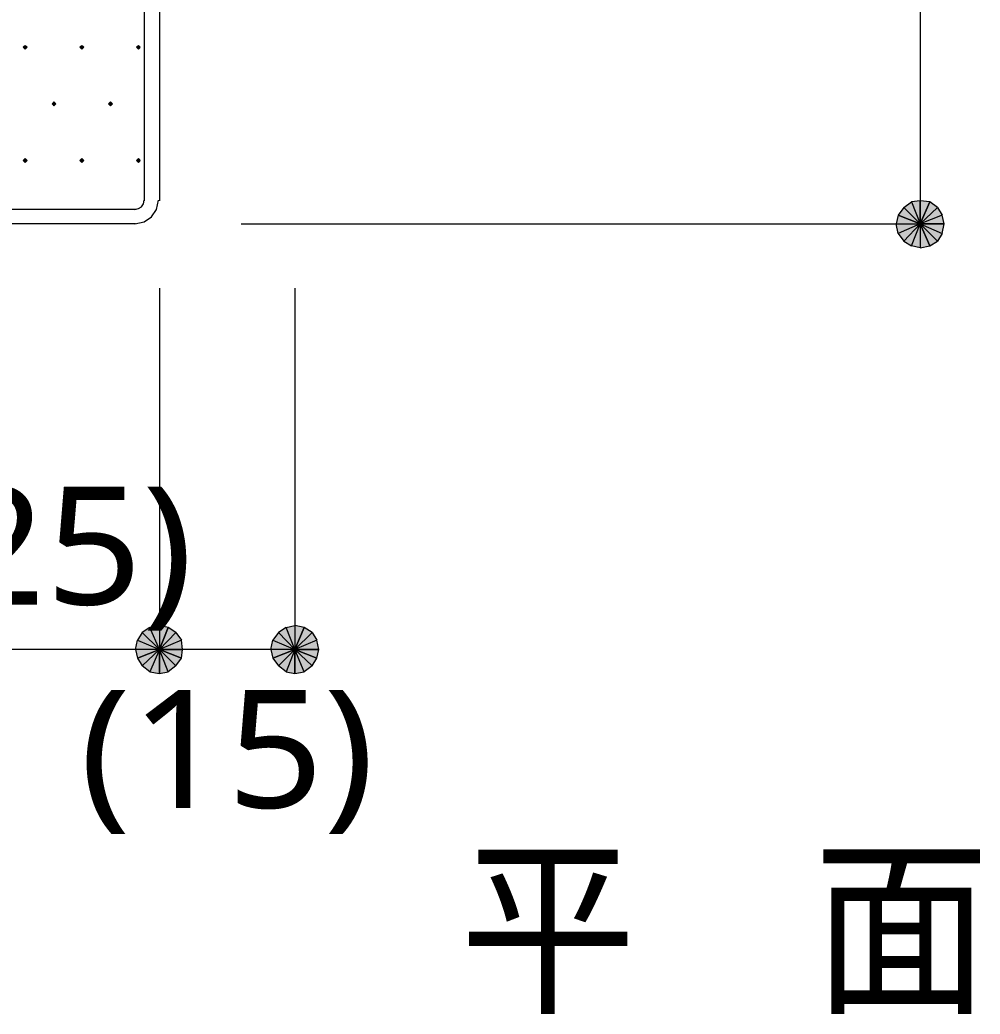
# Model space of a CAD drawing. Header units: millimetres. Extents: x 0 to 420, y 0 to 297.
# Drawn here: x 258.18 to 279.37, y 207.39 to 229.33 of the extents above; entities that cross this region are included whole.
import ezdxf
from ezdxf.enums import TextEntityAlignment as Align

# ---------------------------------------------------------------- set-up
doc = ezdxf.new("R2010")
doc.units = ezdxf.units.MM
doc.styles.add('kst32b', font='NotoSansJP-Variable.ttf')

msp = doc.modelspace()

# ---------------------------------------------------------------- hatches: boundary and pattern name
for points in [[(258.297, 228.769), (258.276, 228.748), (258.254, 228.727), (258.276, 228.706), (258.297, 228.685), (258.318, 228.706), (258.339, 228.727), (258.318, 228.748), (258.297, 228.769)], [(259.546, 228.769), (259.525, 228.748), (259.503, 228.727), (259.525, 228.706), (259.546, 228.685), (259.567, 228.706), (259.588, 228.727), (259.567, 228.748), (259.546, 228.769)], [(260.795, 228.769), (260.773, 228.748), (260.752, 228.727), (260.773, 228.706), (260.795, 228.685), (260.816, 228.706), (260.837, 228.727), (260.816, 228.748), (260.795, 228.769)], [(258.932, 227.521), (258.911, 227.499), (258.889, 227.478), (258.911, 227.457), (258.932, 227.436), (258.953, 227.457), (258.974, 227.478), (258.953, 227.499), (258.932, 227.521)], [(260.181, 227.521), (260.16, 227.499), (260.138, 227.478), (260.16, 227.457), (260.181, 227.436), (260.202, 227.457), (260.223, 227.478), (260.202, 227.499), (260.181, 227.521)], [(258.297, 226.272), (258.276, 226.25), (258.254, 226.229), (258.276, 226.208), (258.297, 226.187), (258.318, 226.208), (258.339, 226.229), (258.318, 226.25), (258.297, 226.272)], [(259.546, 226.272), (259.525, 226.25), (259.503, 226.229), (259.525, 226.208), (259.546, 226.187), (259.567, 226.208), (259.588, 226.229), (259.567, 226.25), (259.546, 226.272)], [(260.795, 226.272), (260.773, 226.25), (260.752, 226.229), (260.773, 226.208), (260.795, 226.187), (260.816, 226.208), (260.837, 226.229), (260.816, 226.25), (260.795, 226.272)], [(278.257, 225.319), (278.045, 225.34), (278.045, 224.832), (278.257, 225.319)], [(261.747, 215.244), (261.768, 215.434), (261.26, 215.434), (261.747, 215.244)], [(264.732, 215.244), (264.774, 215.434), (264.245, 215.434), (264.732, 215.244)]]:
    msp.add_hatch(color=7).paths.add_polyline_path(points)
h = msp.add_hatch(color=7)
h.paths.add_polyline_path([(278.045, 225.34), (277.855, 225.319), (278.045, 224.832), (278.045, 225.34)])
h.paths.add_polyline_path([(277.855, 225.319), (278.045, 224.832), (277.686, 225.192), (277.855, 225.319)])
h.paths.add_polyline_path([(278.045, 224.832), (277.686, 225.192), (277.559, 225.023), (278.045, 224.832)])
h = msp.add_hatch(color=7)
h.paths.add_polyline_path([(278.575, 224.832), (278.532, 225.023), (278.045, 224.832), (278.575, 224.832)])
h.paths.add_polyline_path([(278.532, 225.023), (278.045, 224.832), (278.426, 225.192), (278.532, 225.023)])
h.paths.add_polyline_path([(278.045, 224.832), (278.426, 225.192), (278.257, 225.319), (278.045, 224.832)])
h = msp.add_hatch(color=7)
h.paths.add_polyline_path([(277.559, 225.023), (277.516, 224.832), (278.045, 224.832), (277.559, 225.023)])
h.paths.add_polyline_path([(277.516, 224.832), (278.045, 224.832), (277.559, 224.621), (277.516, 224.832)])
h.paths.add_polyline_path([(278.045, 224.832), (277.559, 224.621), (277.686, 224.451), (278.045, 224.832)])
h = msp.add_hatch(color=7)
h.paths.add_polyline_path([(277.686, 224.451), (277.855, 224.346), (278.045, 224.832), (277.686, 224.451)])
h.paths.add_polyline_path([(277.855, 224.346), (278.045, 224.832), (278.045, 224.303), (277.855, 224.346)])
h.paths.add_polyline_path([(278.045, 224.832), (278.045, 224.303), (278.257, 224.346), (278.045, 224.832)])
h = msp.add_hatch(color=7)
h.paths.add_polyline_path([(278.257, 224.346), (278.426, 224.451), (278.045, 224.832), (278.257, 224.346)])
h.paths.add_polyline_path([(278.426, 224.451), (278.045, 224.832), (278.532, 224.621), (278.426, 224.451)])
h.paths.add_polyline_path([(278.045, 224.832), (278.532, 224.621), (278.575, 224.832), (278.045, 224.832)])
h = msp.add_hatch(color=7)
h.paths.add_polyline_path([(261.451, 215.921), (261.26, 215.963), (261.26, 215.434), (261.451, 215.921)])
h.paths.add_polyline_path([(261.26, 215.963), (261.26, 215.434), (261.048, 215.921), (261.26, 215.963)])
h.paths.add_polyline_path([(261.26, 215.434), (261.048, 215.921), (260.879, 215.815), (261.26, 215.434)])
h = msp.add_hatch(color=7)
h.paths.add_polyline_path([(261.768, 215.434), (261.747, 215.646), (261.26, 215.434), (261.768, 215.434)])
h.paths.add_polyline_path([(261.747, 215.646), (261.26, 215.434), (261.62, 215.815), (261.747, 215.646)])
h.paths.add_polyline_path([(261.26, 215.434), (261.62, 215.815), (261.451, 215.921), (261.26, 215.434)])
h = msp.add_hatch(color=7)
h.paths.add_polyline_path([(264.456, 215.921), (264.245, 215.963), (264.245, 215.434), (264.456, 215.921)])
h.paths.add_polyline_path([(264.245, 215.963), (264.245, 215.434), (264.054, 215.921), (264.245, 215.963)])
h.paths.add_polyline_path([(264.245, 215.434), (264.054, 215.921), (263.885, 215.815), (264.245, 215.434)])
h = msp.add_hatch(color=7)
h.paths.add_polyline_path([(264.774, 215.434), (264.732, 215.646), (264.245, 215.434), (264.774, 215.434)])
h.paths.add_polyline_path([(264.732, 215.646), (264.245, 215.434), (264.626, 215.815), (264.732, 215.646)])
h.paths.add_polyline_path([(264.245, 215.434), (264.626, 215.815), (264.456, 215.921), (264.245, 215.434)])
h = msp.add_hatch(color=7)
h.paths.add_polyline_path([(260.879, 215.815), (260.773, 215.646), (261.26, 215.434), (260.879, 215.815)])
h.paths.add_polyline_path([(260.773, 215.646), (261.26, 215.434), (260.731, 215.434), (260.773, 215.646)])
h.paths.add_polyline_path([(261.26, 215.434), (260.731, 215.434), (260.773, 215.244), (261.26, 215.434)])
h = msp.add_hatch(color=7)
h.paths.add_polyline_path([(263.885, 215.815), (263.758, 215.646), (264.245, 215.434), (263.885, 215.815)])
h.paths.add_polyline_path([(263.758, 215.646), (264.245, 215.434), (263.716, 215.434), (263.758, 215.646)])
h.paths.add_polyline_path([(264.245, 215.434), (263.716, 215.434), (263.758, 215.244), (264.245, 215.434)])
h = msp.add_hatch(color=7)
h.paths.add_polyline_path([(260.773, 215.244), (260.879, 215.074), (261.26, 215.434), (260.773, 215.244)])
h.paths.add_polyline_path([(260.879, 215.074), (261.26, 215.434), (261.048, 214.947), (260.879, 215.074)])
h.paths.add_polyline_path([(261.26, 215.434), (261.048, 214.947), (261.26, 214.905), (261.26, 215.434)])
h = msp.add_hatch(color=7)
h.paths.add_polyline_path([(261.26, 214.905), (261.451, 214.947), (261.26, 215.434), (261.26, 214.905)])
h.paths.add_polyline_path([(261.451, 214.947), (261.26, 215.434), (261.62, 215.074), (261.451, 214.947)])
h.paths.add_polyline_path([(261.26, 215.434), (261.62, 215.074), (261.747, 215.244), (261.26, 215.434)])
h = msp.add_hatch(color=7)
h.paths.add_polyline_path([(263.758, 215.244), (263.885, 215.074), (264.245, 215.434), (263.758, 215.244)])
h.paths.add_polyline_path([(263.885, 215.074), (264.245, 215.434), (264.054, 214.947), (263.885, 215.074)])
h.paths.add_polyline_path([(264.245, 215.434), (264.054, 214.947), (264.245, 214.905), (264.245, 215.434)])
h = msp.add_hatch(color=7)
h.paths.add_polyline_path([(264.245, 214.905), (264.456, 214.947), (264.245, 215.434), (264.245, 214.905)])
h.paths.add_polyline_path([(264.456, 214.947), (264.245, 215.434), (264.626, 215.074), (264.456, 214.947)])
h.paths.add_polyline_path([(264.245, 215.434), (264.626, 215.074), (264.732, 215.244), (264.245, 215.434)])

# ---------------------------------------------------------------- linework, layer by layer
at = {"lineweight": 13}
for points in [[(278.045, 248.814), (278.045, 224.832)], [(260.921, 233.214), (260.921, 225.34)], [(261.26, 233.214), (261.26, 225.34)], [(260.731, 225.15), (256.773, 225.15)], [(260.72, 225.15), (260.799, 225.166), (260.863, 225.209), (260.906, 225.273), (260.922, 225.351)], [(260.72, 224.832), (260.922, 224.873), (261.087, 224.984), (261.198, 225.149), (261.239, 225.351)], [(260.731, 224.832), (256.773, 224.832)], [(263.059, 224.832), (278.045, 224.832)], [(261.26, 223.414), (261.26, 215.434)], [(264.245, 223.414), (264.245, 215.434)], [(264.245, 215.434), (261.26, 215.434), (256.244, 215.434), (251.248, 215.434)]]:
    msp.add_lwpolyline(points, dxfattribs=at)
at = {"lineweight": 0}
for points in [[(258.297, 228.769), (258.276, 228.748), (258.254, 228.727), (258.276, 228.706), (258.297, 228.685), (258.318, 228.706), (258.339, 228.727), (258.318, 228.748)], [(259.546, 228.769), (259.525, 228.748), (259.503, 228.727), (259.525, 228.706), (259.546, 228.685), (259.567, 228.706), (259.588, 228.727), (259.567, 228.748)], [(260.795, 228.769), (260.773, 228.748), (260.752, 228.727), (260.773, 228.706), (260.795, 228.685), (260.816, 228.706), (260.837, 228.727), (260.816, 228.748)], [(258.932, 227.521), (258.911, 227.499), (258.889, 227.478), (258.911, 227.457), (258.932, 227.436), (258.953, 227.457), (258.974, 227.478), (258.953, 227.499)], [(260.181, 227.521), (260.16, 227.499), (260.138, 227.478), (260.16, 227.457), (260.181, 227.436), (260.202, 227.457), (260.223, 227.478), (260.202, 227.499)], [(258.297, 226.272), (258.276, 226.25), (258.254, 226.229), (258.276, 226.208), (258.297, 226.187), (258.318, 226.208), (258.339, 226.229), (258.318, 226.25)], [(259.546, 226.272), (259.525, 226.25), (259.503, 226.229), (259.525, 226.208), (259.546, 226.187), (259.567, 226.208), (259.588, 226.229), (259.567, 226.25)], [(260.795, 226.272), (260.773, 226.25), (260.752, 226.229), (260.773, 226.208), (260.795, 226.187), (260.816, 226.208), (260.837, 226.229), (260.816, 226.25)], [(278.045, 224.832), (277.686, 225.192), (277.559, 225.023)], [(277.855, 225.319), (278.045, 224.832), (277.686, 225.192)], [(278.045, 225.34), (277.855, 225.319), (278.045, 224.832)], [(278.257, 225.319), (278.045, 225.34), (278.045, 224.832)], [(278.045, 224.832), (278.426, 225.192), (278.257, 225.319)], [(278.532, 225.023), (278.045, 224.832), (278.426, 225.192)], [(277.559, 225.023), (277.516, 224.832), (278.045, 224.832)], [(278.575, 224.832), (278.532, 225.023), (278.045, 224.832)], [(277.516, 224.832), (278.045, 224.832), (277.559, 224.621)], [(278.045, 224.832), (277.559, 224.621), (277.686, 224.451)], [(277.686, 224.451), (277.855, 224.346), (278.045, 224.832)], [(277.855, 224.346), (278.045, 224.832), (278.045, 224.303)], [(278.045, 224.832), (278.045, 224.303), (278.257, 224.346)], [(278.257, 224.346), (278.426, 224.451), (278.045, 224.832)], [(278.426, 224.451), (278.045, 224.832), (278.532, 224.621)], [(278.045, 224.832), (278.532, 224.621), (278.575, 224.832)], [(261.26, 215.434), (261.048, 215.921), (260.879, 215.815)], [(261.26, 215.963), (261.26, 215.434), (261.048, 215.921)], [(261.451, 215.921), (261.26, 215.963), (261.26, 215.434)], [(261.26, 215.434), (261.62, 215.815), (261.451, 215.921)], [(264.245, 215.434), (264.054, 215.921), (263.885, 215.815)], [(264.245, 215.963), (264.245, 215.434), (264.054, 215.921)], [(264.456, 215.921), (264.245, 215.963), (264.245, 215.434)], [(264.245, 215.434), (264.626, 215.815), (264.456, 215.921)], [(260.879, 215.815), (260.773, 215.646), (261.26, 215.434)], [(261.747, 215.646), (261.26, 215.434), (261.62, 215.815)], [(263.885, 215.815), (263.758, 215.646), (264.245, 215.434)], [(264.732, 215.646), (264.245, 215.434), (264.626, 215.815)], [(260.773, 215.646), (261.26, 215.434), (260.731, 215.434)], [(261.768, 215.434), (261.747, 215.646), (261.26, 215.434)], [(263.758, 215.646), (264.245, 215.434), (263.716, 215.434)], [(264.774, 215.434), (264.732, 215.646), (264.245, 215.434)], [(261.26, 215.434), (260.731, 215.434), (260.773, 215.244)], [(260.773, 215.244), (260.879, 215.074), (261.26, 215.434)], [(260.879, 215.074), (261.26, 215.434), (261.048, 214.947)], [(261.26, 215.434), (261.048, 214.947), (261.26, 214.905)], [(261.26, 214.905), (261.451, 214.947), (261.26, 215.434)], [(261.451, 214.947), (261.26, 215.434), (261.62, 215.074)], [(261.26, 215.434), (261.62, 215.074), (261.747, 215.244)], [(261.747, 215.244), (261.768, 215.434), (261.26, 215.434)], [(264.245, 215.434), (263.716, 215.434), (263.758, 215.244)], [(263.758, 215.244), (263.885, 215.074), (264.245, 215.434)], [(263.885, 215.074), (264.245, 215.434), (264.054, 214.947)], [(264.245, 215.434), (264.054, 214.947), (264.245, 214.905)], [(264.245, 214.905), (264.456, 214.947), (264.245, 215.434)], [(264.456, 214.947), (264.245, 215.434), (264.626, 215.074)], [(264.245, 215.434), (264.626, 215.074), (264.732, 215.244)], [(264.732, 215.244), (264.774, 215.434), (264.245, 215.434)]]:
    msp.add_lwpolyline(points, close=True, dxfattribs=at)

# ---------------------------------------------------------------- texts
at = {"style": 'kst32b'}
for s, height, p, p2 in [('(25)', 2.5989, (255.503, 216.429), (262, 216.429)), ('(15)', 2.5989, (259.503, 211.942), (266.001, 211.942)), ('平\u3000面', 3.1187, (267.885, 207.73), (279.58, 207.73))]:
    msp.add_text(s, height=height, dxfattribs=at).set_placement(p, p2, align=Align.FIT)

doc.saveas('drawing.dxf')
